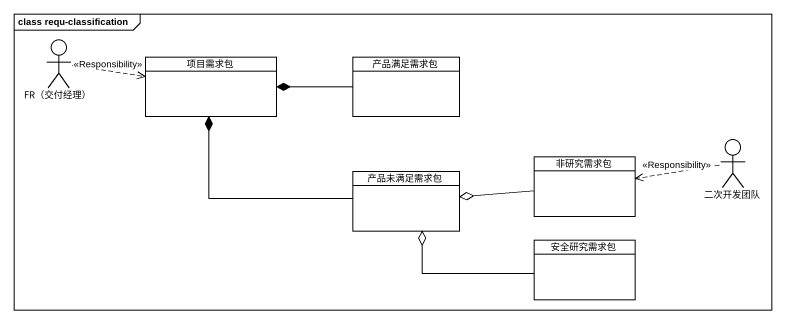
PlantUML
@startuml
mainframe class requ-classification
allowmixing
hide circle
hide empty members
actor "FR（交付经理）" as FR_交付经理
class 项目需求包
class 产品满足需求包
actor 二次开发团队
class 产品未满足需求包
class 非研究需求包
class 安全研究需求包
FR_交付经理 .right.> 项目需求包 : <<Responsibility>>
产品满足需求包 -left-* 项目需求包
二次开发团队 .left.> 非研究需求包 : <<Responsibility>>
产品未满足需求包 -left-* 项目需求包
非研究需求包 -left-o 产品未满足需求包
安全研究需求包 -left-o 产品未满足需求包
@enduml
